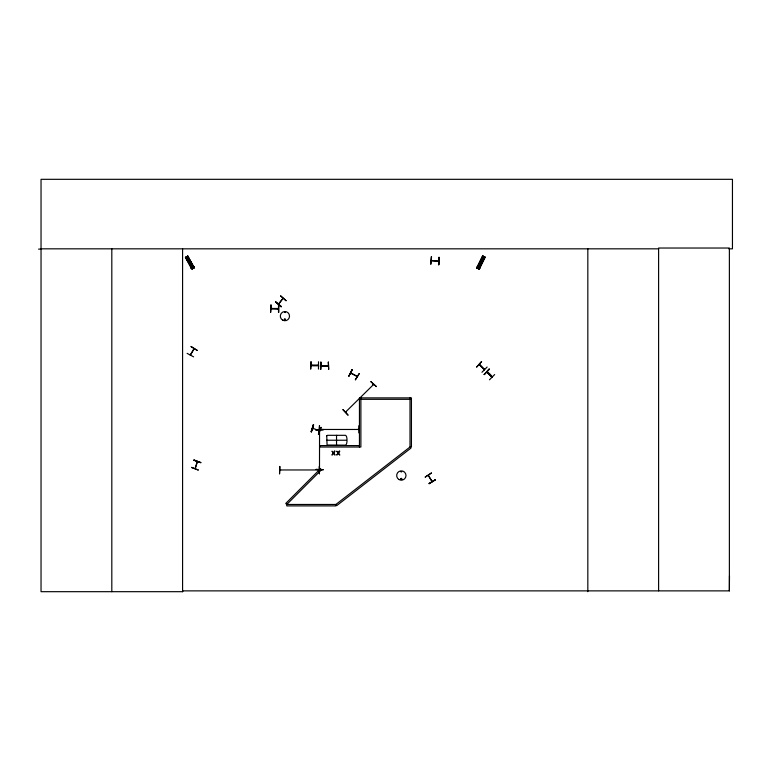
<?xml version="1.0" encoding="UTF-8"?>
<svg xmlns="http://www.w3.org/2000/svg" width="771" height="771" viewBox="0 0 771 771"><rect width="100%" height="100%" fill="white"/><g stroke="black" fill="none" stroke-linecap="round" stroke-linejoin="round"><path stroke-width="1.16" d="M728.846 248.831L732.45 248.831L732.45 179.315L41.036 179.315L41.036 591.685L182.688 591.685L182.592 590.875L729.376 590.875L729.482 575.966M350.612 373.125L357.185 376.431M193.839 348.55L193.714 349.456M430.661 264.116L431.259 256.772M430.97 264.135L431.529 256.791M431.413 260.675L438.526 261.224M438.516 264.713L439.085 257.369M484.371 369.791L479.215 364.519L484.429 369.733M479.851 365.146L479.205 364.558M483.928 369.29L484.554 369.463L479.485 364.384M491.455 376.817C494.298 378.156 485.701 369.299 487.301 372.711M318.992 430.334C319.339 431.558 320.302 429.071 319.811 430.738M285.405 319.714C284.528 317.912 284.316 320.967 285.309 319.801M400.949 471.804L401.739 471.698L400.987 471.601M400.65 478.781C402.077 481.576 402.028 476.372 400.698 479.138M278.447 304.082L283.053 298.329M190.302 354.843L194.051 348.839M346.295 411.81L345.543 412.109M193.974 459.988L200.855 462.667L193.964 460.027M197.183 461.501L195.246 468.44M197.549 461.588L195.169 468.575M311.05 431.702L313.411 424.725M311.311 431.789L313.672 424.811M311.388 431.818L313.383 424.715L311.407 431.827M319.522 430.825L312.698 428.242L313.344 428.811M318.481 434.227L321.141 427.346L318.384 434.189M428.368 475.418L431.943 481.634M285.28 312.515L284.721 311.966L285.183 312.573M284.306 319.223C285.231 322.336 285.935 317.026 284.287 319.753M401.768 479.215C401.383 477.249 400.39 480.15 401.643 479.283M476.796 267.961L482.771 256.059M482.791 256.078L477.037 268.077L483.041 256.194M477.345 268.231L483.176 256.261L477.461 268.289M477.509 268.308L483.369 256.358M477.683 268.385L478.357 268.713M478.579 268.819L484.381 256.839M478.695 268.877L484.574 256.936M478.858 268.954L484.728 257.013M479.003 269.031L484.814 257.051M479.119 269.089L484.998 257.148M479.244 269.146L485.152 257.215L482.598 255.982L476.748 267.942L479.292 269.175M311.07 365.338L311.889 365.329M328.273 365.647L320.929 365.608L321.796 365.974M193.598 356.838L187.102 353.359M197.164 350.391L190.919 346.468L197.193 350.352M348.8 376.142L352.424 369.723M355.431 379.814L359.267 373.521L355.335 379.766M432.232 481.518L428.319 475.408M346.218 411.839L345.591 412.051L373.636 384.43L372.865 384.796M281.164 306.781L275.661 301.875L281.193 306.762M278.697 304.179L282.899 298.406M286.031 300.719L280.538 295.785L286.06 300.671M311.089 365.627L318.442 365.57L311.224 365.3M311.147 365.338C327.164 364.693 312.351 366.264 311.792 365.3M280.634 469.934L280.066 469.925M319.686 429.543L320.244 429.486M318.625 469.963L319.29 469.963L279.989 469.963M358.978 429.466L319.531 429.466M271.18 308.477L278.244 308.853M278.302 308.805L271.18 308.853M328.234 365.955C307.484 366.485 334.055 365.194 327.53 365.897M190.553 354.39L190.264 354.988M438.583 261.186L431.442 260.637M343.008 409.613L347.991 415.058M370.909 381.712L376.412 386.628L370.947 381.674M345.591 412.051L345.986 411.608M346.246 411.801L345.861 412.206M372.913 384.739L373.434 384.209M347.972 415.077L342.941 409.68M476.671 366.996L481.624 361.532L476.7 367.035M487.127 367.035L481.952 372.277M484.198 374.523L489.363 369.28M494.654 374.561L489.479 379.804M319.522 430.642L319.84 430.073M319.512 468.662L319.84 469.356L319.83 468.652M350.738 372.865L357.108 376.364M435.316 479.745L429.119 483.754L435.316 479.755M428.955 483.465L435.364 479.832M186.187 258.536L188.336 257.35M186.63 259.326L188.779 258.14M187.276 260.511L189.435 259.316M187.854 261.562L190.013 260.367M188.51 262.738L190.659 261.552M191.314 267.816L193.473 266.621M191.141 268.347L194.013 266.756M191.189 268.433L194.061 266.843M320.196 429.543L319.676 429.505M358.823 429.543L358.236 429.216L358.881 429.187M280.577 470.252L280.066 470.291M491.869 377.202L486.8 372.094L491.792 377.202M318.462 369.097L318.519 361.734M359.363 425.65L359.373 433.023M319.599 429.206L320.187 429.129M315.985 429.842L323.357 429.804M319.339 466.407L319.387 473.77M315.994 469.452L323.357 469.761L315.994 469.404M318.625 470.223L319.29 470.214M279.526 473.78L279.834 466.407L279.565 473.78M38.55 249.12L41.036 249.11M41.036 248.831L658.607 248.831M271.026 304.959L270.66 312.332M278.813 304.959L278.774 312.332M278.302 308.487L271.055 308.477L271.845 308.776M270.621 312.332L270.929 304.959M328.273 362.091L328.687 369.454L328.379 362.091M320.495 369.454L320.909 362.091L320.534 369.454M360.886 399.32L410.008 399.32M326.711 440.231L346.362 440.231M359.45 445.58L320.148 445.58L320.148 447.016L360.886 447.016L360.886 397.884M190.485 355.113L194.061 348.675M193.858 460.335L200.865 462.629M482.174 257.273L484.381 258.362M481.779 258.083L483.986 259.172M481.181 259.297L483.388 260.376M480.651 260.376L482.858 261.456M480.054 261.591L482.26 262.67M477.509 266.795L479.716 267.874M476.931 267.045L479.87 268.491M278.398 308.516L277.57 308.853M275.613 301.933L281.396 306.501M187.681 256.155L194.119 267.807M187.526 256.242L193.955 267.894M193.858 267.951L187.382 256.319L193.704 268.038M187.093 256.483L193.54 268.125M192.567 268.674L186.119 257.032L192.413 268.761M185.936 257.138L192.278 268.838M185.695 257.263L191.979 269.002M319.493 469.337L319.551 430.006M359.055 425.65L359.103 433.023M319.445 466.407L319.435 473.77M729.376 590.875L729.376 248.031L658.607 248.031L658.607 590.875M587.83 248.831L587.83 591.685M410.008 397.884L410.008 447.016L410.885 448.144L336.763 505.603L335.886 504.465L286.764 504.465L285.752 503.453L320.485 468.72L321.497 469.732L286.764 504.465L286.764 505.901L335.886 505.901L335.886 504.465L410.008 447.016L411.435 447.016L411.435 397.884L359.45 397.884L359.45 447.016M336.541 435.316L336.541 445.146M320.852 362.091L320.803 369.454M278.504 304.959L278.504 312.332M182.582 248.831L182.582 591.685M111.814 248.831L111.814 591.685M480.921 261.417C481.73 263.451 482.444 259.837 480.921 261.417M438.978 257.36L438.824 264.742L438.978 257.36M326.74 435.846L327.068 445.05L345.649 445.146C347.519 444.549 347.519 435.914 345.649 435.316L327.424 435.316L326.74 435.846M188.731 261.408C189.367 263.499 190.379 259.962 188.731 261.408M191.545 467.38L198.417 470.069L191.516 467.477M352.135 369.569L348.897 376.2L352.106 369.55M334.469 451.18L333.525 452.712L332.002 451.18L333.207 453.126L331.964 455.073L333.486 453.521L335.028 455.073L333.814 453.107L335.028 451.18L334.469 451.18M339.25 451.18L338.305 452.712L336.782 451.18L337.987 453.126L336.744 455.073L338.267 453.521L339.809 455.073L338.594 453.107L339.809 451.18L339.25 451.18M489.151 369.058L484.227 374.561L489.151 369.058M431.423 473.009L425.245 477.047L431.423 473.009M187.854 256.059L185.368 257.447L191.806 269.098L194.292 267.71L187.835 256.068M311.05 361.782L310.684 369.155L310.992 361.782M319.502 425.65L319.136 433.023L319.502 425.65M323.357 429.495L315.994 429.948L323.357 429.495M282.62 320.129A4.607 4.607 0 0 0 289.53 316.139A4.607 4.607 0 0 0 282.62 312.149A4.607 4.607 0 0 0 282.62 320.129M399.002 479.562A4.665 4.665 0 0 0 405.999 475.524A4.665 4.665 0 0 0 399.002 471.486A4.665 4.665 0 0 0 399.002 479.562"/></g></svg>
